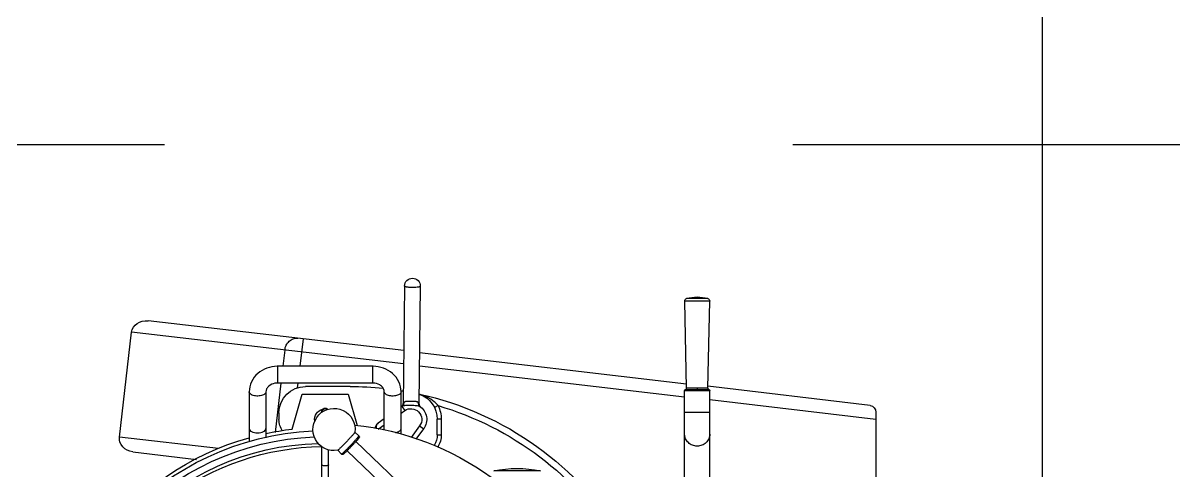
# Model space of a CAD drawing. Header units: millimetres. Extents: x 12325263 to 13848842, y -1463133 to 573208.
# Drawn here: x 12575274 to 12576147, y -836542 to -836202 of the extents above; entities that cross this region are included whole.
import ezdxf
from ezdxf.xclip import XClip

# ---------------------------------------------------------------- set-up
doc = ezdxf.new("R2010")
doc.units = ezdxf.units.MM
doc.header["$LTSCALE"] = 1000
doc.header["$XCLIPFRAME"] = 0
for name, color, linetype in [('A-WALL', 5, 'Continuous'), ('fur202301', 252, 'Continuous'), ('WALL', 5, 'Continuous'), ('WALL-SHATCH', 8, 'Continuous'), ('建筑-楼板开洞', 251, 'Continuous')]:
    doc.layers.add(name, color=color, linetype=linetype)

# ---------------------------------------------------------------- blocks, each defined once
blk = doc.blocks.new('adgshg13-A$C7F010FC0')
at = {"layer": 'WALL-SHATCH'}
h = blk.add_hatch(color=256, dxfattribs=at)
h.dxf.hatch_style = 1
h.paths.add_polyline_path([(-60384.17, -16880.9), (-763.16, 197.48), (12587.62, -13153.3), (12587.62, -157996.02), (-162964.85, -188820.43), (-171262.38, -180522.9), (-171262.38, -31310.9), (-150707.19, -10755.71), (-131860.08, -7980.9), (-99162.38, -7980.9), (-99162.38, -4980.9), (-76620.43, -4980.9), (-70107.65, -16880.9)], flags=16)
h.paths.add_polyline_path([(-60091.23, -16380.9), (-646.88, 646.88), (12987.62, -12987.62), (12987.62, -158331.9), (-163100.58, -189250.38), (-171662.38, -180688.59), (-171662.38, -31145.21), (-150777.9, -10260.73), (-131896.69, -7480.9), (-99562.38, -7480.9), (-99562.38, -4580.9), (-76365.55, -4580.9), (-69907.51, -16380.9)])
blk = doc.blocks.new('A$C4C7A72D3')
at = {"layer": 'WALL', "color": 1}
blk.add_blockref('adgshg13-A$C7F010FC0', (210433.01, 205503.57), dxfattribs=at)
blk = doc.blocks.new('asdgag2019061814540468187')
at = {"color": 2}
for p, q in [((548.61, 0), (101.35, 0)), ((543, 0), (557.96, -126)), ((553.58, -4.42), (568.19, -127.45)), ((450.98, -126), (564.78, -126)), ((548.5, -145), (548.5, -126)), ((564.78, -126), (564.78, -145)), ((565.75, -144.26), (565.75, -126.74)), ((566.74, -127.48), (632.73, -126.03)), ((566.74, -127.48), (566.74, -143.52)), ((632.73, -126.03), (632.73, -144.97)), ((634.7, -127.5), (634.7, -143.5)), ((566.74, -135.51), (565.75, -135.51)), ((450.98, -145), (564.78, -145)), ((583.67, -346.04), (560.18, -145)), ((566.74, -143.52), (632.73, -144.97)), ((593.73, -345.92), (570.08, -143.59)), ((504.01, -254.34), (504.01, -289.66)), ((543.18, -329.5), (531.44, -329.5)), ((531.44, -332.5), (531.44, -329.5)), ((543.18, -329.5), (543.18, -332.5)), ((531.44, -332.5), (543.18, -332.5)), ((553.48, -331.93), (552.14, -334.62)), ((526.23, -394.26), (477.39, -343.16)), ((528.12, -348.5), (535.9, -342.81)), ((538.13, -345.86), (529.41, -352.24)), ((538.13, -345.86), (535.9, -342.81)), ((554.91, -346.36), (554.72, -346.36)), ((554.91, -346.36), (555.1, -346.45)), ((554.91, -346.36), (554.91, -346.36)), ((643.9, -345.35), (554.92, -346.36)), ((519.37, -400.83), (470.52, -349.72)), ((547.82, -359.94), (549.73, -357.2)), ((552.82, -359.36), (549.73, -357.2)), ((644.04, -357.35), (555.06, -358.36)), ((532.05, -359.94), (563.93, -359.94)), ((552.82, -359.36), (552.42, -359.94)), ((555.05, -358.36), (555.05, -358.36)), ((585.07, -358.02), (609.17, -564.19)), ((595.13, -357.91), (617.76, -551.56)), ((534.79, -372.64), (563.93, -372.64)), ((535.73, -377.28), (538.97, -372.64)), ((543.57, -372.64), (540.3, -377.34)), ((570.57, -381.29), (583.27, -381.29)), ((570.57, -381.29), (570.57, -453.71)), ((583.27, -381.29), (583.27, -453.71)), ((533.38, -394.87), (530.54, -391.89)), ((533.37, -394.87), (533.38, -394.87)), ((562.18, -400), (538.35, -393.25)), ((562.18, -435), (562.18, -400)), ((567.98, -398.5), (567.98, -432.5)), ((519.65, -408), (516.8, -405.02)), ((519.64, -407.99), (519.65, -407.98)), ((483.73, -415), (520, -415)), ((483.47, -420), (522.41, -420)), ((548.45, -420), (549.04, -420)), ((535.7, -442.5), (562.18, -435)), ((583.27, -436.43), (604.02, -434)), ((567, -438.33), (570.57, -437.91)), ((570.57, -450.99), (533.22, -455.36)), ((547.98, -452.5), (542.98, -452.5)), ((595.6, -448.07), (583.27, -449.51)), ((583.27, -453.71), (570.57, -453.71)), ((563.93, -462.36), (529.07, -462.36)), ((563.93, -475.06), (526.31, -475.06)), ((520.93, -498.31), (529.71, -573.48)), ((518.44, -563.17), (512.81, -515.02)), ((529.71, -573.48), (609.17, -564.19))]:
    blk.add_line(p, q, dxfattribs=at)
for points in [[(566.74, -127.48), (566.49, -127.45), (566.12, -127.28), (565.85, -126.98), (565.75, -126.74)], [(565.75, -144.26), (565.81, -144.1), (566.07, -143.76), (566.45, -143.56), (566.74, -143.52)], [(552.78, -345.51), (552.7, -345.42), (552.62, -345.34), (552.56, -345.27), (552.52, -345.22), (552.5, -345.2), (552.5, -345.19)], [(554.72, -346.36), (554.54, -346.34), (554.37, -346.32), (554.2, -346.29), (554.03, -346.24), (553.88, -346.19), (553.73, -346.13), (553.58, -346.07), (553.45, -346), (553.32, -345.93), (553.19, -345.85), (553.08, -345.76), (552.97, -345.68), (552.87, -345.59), (552.78, -345.51)], [(552.71, -359.53), (552.73, -359.5), (552.8, -359.41), (552.9, -359.3)], [(552.9, -359.3), (553.02, -359.19), (553.15, -359.07)], [(553.15, -359.07), (553.29, -358.96), (553.44, -358.85), (553.6, -358.75), (553.77, -358.66), (553.95, -358.58), (554.14, -358.51), (554.34, -358.46), (554.55, -358.41), (554.77, -358.38)], [(554.77, -358.38), (555, -358.36), (555.05, -358.36)]]:
    blk.add_lwpolyline(points, dxfattribs=at)
for centre, radius, start, end in [((548.61, -5), 5, 6.66658, 90), ((564.78, -127), 1, 15.1277, 90), ((632.77, -128.03), 2, 15.46737, 91.25526), ((605.78, -135.5), 30, 344.54033, 15.45967), ((564.78, -144), 1, 270, 344.91229), ((632.77, -142.97), 2, 268.74474, 344.53263), ((324.98, -398.5), 243, 12.41761, 58.7458), ((324.98, -398.5), 238, 16.24165, 58.03327), ((425.98, -272), 80, 347.28817, 12.71183), ((324.98, -417.5), 215, 6.00178, 35.80942), ((531.44, -347.5), 18, 90, 121.20668), ((543.18, -352.5), 23, 63.40258, 90), ((531.44, -347.5), 15, 90, 122.37807), ((543.18, -352.5), 20, 18.27375, 90), ((542.98, -352.5), 12, 33.25934, 126.18098), ((542.98, -352.5), 8.22, 325.12692, 126.18098), ((643.97, -351.35), 6, 270.65395, 90.65395), ((542.98, -352.5), 12, 325.12692, 328.04856), ((324.98, -398.5), 243, 9.11265, 9.53774), ((324.98, -398.5), 243, 0, 5.92916), ((536.2, -374.48), 5, 269.72887, 325.12692), ((537.72, -375.54), 3.14, 320.63412, 325.1085), ((559.83, -381.29), 23.44, 0.00002, 0.23732), ((529.8, -392.6), 1.02, 43.77563, 88.80982), ((535.41, -410.74), 16, 170.13043, 97.28015), ((517.54, -404.32), 1.02, 178.60003, 223.63543), ((324.98, -417.5), 209.5, 180.27428, 357.48903), ((324.98, -417.5), 205, 180.28163, 357.74536), ((324.98, -417.5), 200, 180.28863, 358.57123), ((549.12, -417.5), 2.5, 270, 51.62369), ((542.98, -417.5), 8, 13.61322, 14.81255), ((324.98, -417.5), 197.5, 323.22389, 359.27202), ((542.98, -417.5), 8, 261.69602, 346.38678), ((548.59, -417.75), 2.25, 270.05349, 281.17368), ((547.98, -432.5), 20, 270, 0), ((324.98, -417.5), 212.2, 347.75612, 353.23408), ((542.98, -437.5), 15, 234.45072, 270), ((559.83, -453.71), 23.44, 359.7623, 359.99998), ((324.98, -417.5), 212.2, 195.75256, 344.24744)]:
    blk.add_arc(centre, radius, start, end, dxfattribs=at)
for centre, start_param, end_param in [((607.83, -552.72), 3.141593, 4.712389), ((528.37, -562.01), -4.712389, -3.141593)]:
    blk.add_ellipse(centre, major_axis=(-1.34, 11.47), ratio=0.866025, start_param=start_param, end_param=end_param, dxfattribs=at)
for points, knots in [([(531.85, -126), (530.68, -126), (528.28, -126.5), (525.27, -128.64), (523.28, -131.79), (522.82, -134.27), (522.82, -135.5)], [0, 0, 0, 0, 0.244178, 0.491807, 0.744222, 1, 1, 1, 1]), ([(522.82, -135.5), (522.82, -136.73), (523.28, -139.21), (525.27, -142.36), (528.28, -144.5), (530.68, -145), (531.85, -145)], [0, 0, 0, 0, 0.255778, 0.508193, 0.755822, 1, 1, 1, 1]), ([(553.48, -331.93), (554.55, -332.83), (558.52, -336.88), (561.1, -342.17), (562.24, -346.26)], [0, 0, 0, 0, 0.247011, 1, 1, 1, 1]), ([(553.16, -358.85), (553.36, -358.53), (553.62, -357.67), (553.76, -356.18), (553.79, -354.37), (553.79, -352.37), (553.75, -350.38), (553.67, -348.57), (553.5, -347.09), (553.22, -346.23), (553.01, -345.92)], [0, 0, 0, 0, 0.0855, 0.201379, 0.343171, 0.499959, 0.657515, 0.799518, 0.914144, 1, 1, 1, 1]), ([(555.78, -346.97), (555.26, -347.07), (554.17, -347.02), (553.29, -346.34), (553.01, -345.92)], [0, 0, 0, 0, 0.516447, 1, 1, 1, 1]), ([(555.1, -346.45), (555.14, -346.48), (555.38, -346.64), (555.61, -346.81), (555.78, -346.97)], [0, 0, 0, 0, 0.188139, 1, 1, 1, 1]), ([(555.78, -346.97), (555.91, -347.08), (556.15, -347.35), (556.38, -347.86), (556.51, -348.47), (556.59, -349.41), (556.59, -350.71), (556.58, -352.07), (556.59, -353.18), (556.63, -354.25), (556.67, -355.27), (556.61, -356.22), (556.49, -356.83), (556.26, -357.34), (556.03, -357.63), (555.91, -357.74)], [0, 0, 0, 0, 0.046336, 0.095579, 0.15031, 0.211476, 0.349688, 0.499706, 0.575469, 0.649796, 0.788091, 0.849304, 0.904207, 0.953623, 1, 1, 1, 1]), ([(643.73, -345.44), (643.65, -345.52), (643.51, -345.78), (643.35, -346.27), (643.21, -346.93), (643.05, -348.07), (642.93, -349.74), (642.92, -351.85), (643.02, -353.61), (643.17, -354.91), (643.3, -355.73), (643.46, -356.4), (643.61, -356.85), (643.74, -357.11), (643.85, -357.27), (643.97, -357.35), (644.04, -357.35)], [0, 0, 0, 0, 0.028133, 0.070047, 0.125343, 0.192577, 0.354112, 0.533817, 0.707985, 0.785732, 0.853794, 0.910055, 0.953002, 0.969296, 0.982241, 1, 1, 1, 1]), ([(643.9, -345.35), (643.89, -345.35), (643.82, -345.36), (643.76, -345.4), (643.73, -345.44)], [0, 0, 0, 0, 0.223035, 1, 1, 1, 1]), ([(553.16, -358.85), (553.43, -358.43), (554.29, -357.73), (555.38, -357.65), (555.91, -357.74)], [0, 0, 0, 0, 0.483553, 1, 1, 1, 1]), ([(533.07, -364.2), (533.17, -363.61), (533.42, -362.65), (533.97, -361.44), (534.58, -360.61), (535.28, -360.07), (535.82, -359.94), (536.07, -359.94)], [0, 0, 0, 0, 0.320092, 0.531435, 0.712843, 0.865784, 1, 1, 1, 1]), ([(555.05, -358.36), (555.04, -358.36), (555.03, -358.36), (555.02, -358.34), (555.03, -358.31), (555.05, -358.29), (555.05, -358.28)], [0, 0, 0, 0, 0.16603, 0.323956, 0.590281, 1, 1, 1, 1]), ([(555.91, -357.74), (555.81, -357.83), (555.62, -357.99), (555.37, -358.18), (555.19, -358.3), (555.09, -358.36), (555.05, -358.36)], [0, 0, 0, 0, 0.379103, 0.682224, 0.892044, 1, 1, 1, 1]), ([(563.93, -359.94), (563.49, -359.94), (562.79, -360.27), (562.12, -361.02), (561.25, -362.49), (560.78, -364.55), (560.72, -366.9), (560.94, -368.68), (561.4, -370.26), (562.06, -371.53), (562.9, -372.4), (563.61, -372.64), (563.93, -372.64)], [0, 0, 0, 0, 0.085457, 0.137969, 0.198383, 0.418296, 0.539956, 0.658995, 0.768025, 0.86141, 0.937195, 1, 1, 1, 1]), ([(563.93, -359.94), (566.54, -359.94), (571.88, -361.16), (576.17, -364.51), (577.92, -366.52)], [0, 0, 0, 0, 0.495731, 1, 1, 1, 1]), ([(563.93, -372.64), (564.69, -372.64), (566.38, -373.05), (567.72, -374.15), (568.32, -374.84)], [0, 0, 0, 0, 0.455946, 1, 1, 1, 1]), ([(568.32, -374.84), (568.66, -375.24), (570, -377.13), (570.57, -379.51), (570.57, -381.29)], [0, 0, 0, 0, 0.231173, 1, 1, 1, 1]), ([(577.92, -366.52), (579.63, -368.5), (582.34, -373.2), (583.26, -378.52), (583.27, -381.19)], [0, 0, 0, 0, 0.495472, 1, 1, 1, 1]), ([(539.35, -378.23), (538.89, -378.52), (537.76, -378.88), (536.59, -378.79), (536.01, -378.65)], [0, 0, 0, 0, 0.476791, 1, 1, 1, 1]), ([(540.15, -377.53), (540.1, -377.6), (539.86, -377.86), (539.58, -378.09), (539.35, -378.23)], [0, 0, 0, 0, 0.242201, 1, 1, 1, 1]), ([(529.82, -391.58), (529.39, -391.57), (528.49, -392.27), (527.74, -392.91), (527.3, -393.3)], [0, 0, 0, 0, 0.421246, 1, 1, 1, 1]), ([(528.47, -393.54), (528.62, -393.4), (528.9, -393.16), (529.29, -392.82), (529.64, -392.52), (529.93, -392.29), (530.17, -392.1), (530.34, -391.98), (530.45, -391.91), (530.51, -391.89), (530.53, -391.89), (530.54, -391.89)], [0, 0, 0, 0, 0.223614, 0.421835, 0.592792, 0.735019, 0.847269, 0.928653, 0.978801, 0.992503, 1, 1, 1, 1]), ([(527.3, -393.3), (526.8, -393.75), (525.72, -394.72), (524.04, -396.29), (522.27, -397.97), (520.81, -399.39), (519.71, -400.48), (518.98, -401.22), (518.33, -401.88), (517.78, -402.45), (517.34, -402.93), (517.04, -403.27), (516.85, -403.51), (516.72, -403.68), (516.58, -403.93), (516.53, -404.15), (516.52, -404.29)], [0, 0, 0, 0, 0.129352, 0.28191, 0.444636, 0.603465, 0.677074, 0.744676, 0.804867, 0.856467, 0.89864, 0.931256, 0.944489, 0.956901, 0.972294, 1, 1, 1, 1]), ([(516.8, -405.02), (516.79, -405.01), (516.81, -404.96), (516.85, -404.9), (516.93, -404.79), (517.04, -404.65), (517.19, -404.47), (517.38, -404.26), (517.6, -404.01), (517.96, -403.63), (518.48, -403.08), (519.2, -402.35), (520.01, -401.53), (520.91, -400.64), (521.86, -399.71), (523.19, -398.43), (524.84, -396.86), (526.71, -395.11), (527.91, -394.03), (528.47, -393.54)], [0, 0, 0, 0, 0.002257, 0.007304, 0.015414, 0.026599, 0.040819, 0.058003, 0.078062, 0.100888, 0.154333, 0.217169, 0.288017, 0.365319, 0.447373, 0.532371, 0.703687, 0.864252, 1, 1, 1, 1]), ([(531.32, -396.52), (530.77, -397), (529.6, -398.06), (527.77, -399.76), (526.16, -401.29), (524.85, -402.55), (523.91, -403.47), (523.02, -404.35), (522.21, -405.16), (521.49, -405.9), (520.87, -406.54), (520.43, -407.01), (520.14, -407.33), (519.98, -407.52), (519.84, -407.69), (519.74, -407.81), (519.68, -407.91), (519.65, -407.96), (519.65, -407.98)], [0, 0, 0, 0, 0.132748, 0.289582, 0.45733, 0.540897, 0.621901, 0.698631, 0.76947, 0.832922, 0.887653, 0.932515, 0.950945, 0.966576, 0.979334, 0.989161, 0.996033, 1, 1, 1, 1]), ([(533.37, -394.87), (533.35, -394.87), (533.33, -394.88), (533.25, -394.92), (533.13, -395), (532.95, -395.13), (532.71, -395.32), (532.43, -395.56), (532.1, -395.84), (531.72, -396.16), (531.45, -396.39), (531.32, -396.52)], [0, 0, 0, 0, 0.013036, 0.032675, 0.092473, 0.179712, 0.293891, 0.434181, 0.599511, 0.788647, 1, 1, 1, 1]), ([(508.63, -415), (508.51, -415), (508.32, -415.16), (508.17, -415.44), (508, -415.89), (507.87, -416.58), (507.83, -417.18), (507.83, -417.5)], [0, 0, 0, 0, 0.131231, 0.229198, 0.350399, 0.651739, 1, 1, 1, 1]), ([(507.83, -417.5), (507.83, -417.82), (507.87, -418.42), (508, -419.11), (508.17, -419.56), (508.32, -419.84), (508.51, -420), (508.63, -420)], [0, 0, 0, 0, 0.348261, 0.649601, 0.770802, 0.868769, 1, 1, 1, 1]), ([(550.96, -417.5), (550.96, -418.06), (550.59, -419.21), (549.56, -419.85), (549.03, -419.96)], [0, 0, 0, 0, 0.508391, 1, 1, 1, 1]), ([(595.6, -448.07), (596.89, -447.92), (599.38, -447.19), (601.49, -445.65), (602.33, -444.73)], [0, 0, 0, 0, 0.50883, 1, 1, 1, 1]), ([(602.33, -444.73), (603.13, -443.85), (604.39, -441.82), (604.66, -439.43), (604.53, -438.3)], [0, 0, 0, 0, 0.51067, 1, 1, 1, 1]), ([(568.32, -460.16), (567.72, -460.85), (566.38, -461.95), (564.69, -462.36), (563.93, -462.36)], [0, 0, 0, 0, 0.544055, 1, 1, 1, 1]), ([(570.57, -453.71), (570.57, -454.33), (570.38, -456.63), (569.42, -458.89), (568.32, -460.16)], [0, 0, 0, 0, 0.267125, 1, 1, 1, 1]), ([(583.27, -453.81), (583.26, -456.48), (582.34, -461.8), (579.63, -466.5), (577.92, -468.48)], [0, 0, 0, 0, 0.504531, 1, 1, 1, 1]), ([(532.89, -468.71), (532.89, -467.9), (533.03, -466.36), (533.68, -464.33), (534.63, -462.84), (535.63, -462.36), (536.07, -462.36)], [0, 0, 0, 0, 0.319638, 0.603842, 0.828843, 1, 1, 1, 1]), ([(536.07, -475.06), (535.63, -475.06), (534.63, -474.59), (533.68, -473.1), (533.03, -471.07), (532.89, -469.53), (532.89, -468.71)], [0, 0, 0, 0, 0.171157, 0.396158, 0.680362, 1, 1, 1, 1]), ([(563.93, -462.36), (563.49, -462.36), (562.79, -462.69), (562.12, -463.45), (561.25, -464.92), (560.78, -466.97), (560.72, -469.32), (560.94, -471.1), (561.4, -472.69), (562.06, -473.95), (562.9, -474.83), (563.61, -475.06), (563.93, -475.06)], [0, 0, 0, 0, 0.085457, 0.137969, 0.198383, 0.418296, 0.539956, 0.658995, 0.768025, 0.86141, 0.937195, 1, 1, 1, 1]), ([(577.92, -468.48), (576.17, -470.49), (571.88, -473.84), (566.54, -475.06), (563.93, -475.06)], [0, 0, 0, 0, 0.504267, 1, 1, 1, 1])]:
    blk.add_open_spline(points, degree=3, knots=knots, dxfattribs=at)
for points in [[(550.52, -416.05), (550.8, -416.47), (550.96, -416.99), (550.96, -417.5)], [(521.31, -420), (521.64, -420), (521.97, -419.93), (522.26, -419.79)]]:
    blk.add_open_spline(points, degree=3, dxfattribs=at)
blk = doc.blocks.new('sdfgsdffhg')
at = {"layer": 'fur202301', "xscale": -1, "rotation": 270}
blk.add_blockref('asdgag2019061814540468187', (-5162.96, 37011.08), dxfattribs=at)

msp = doc.modelspace()

# ---------------------------------------------------------------- block references
ref = msp.add_blockref('A$C4C7A72D3', (12385714.85, -906209.52), dxfattribs=dict(rotation=350.041249254255))
XClip(ref).set_block_clipping_path([(223442.8584877662, 85923.1187333744), (220542.7961432356, 85923.1422391906), (220542.8579492103, 89292.823275506), (211526.9150355905, 89292.8101311298), (210631.4331447985, 94392.8080583527), (206113.3685902953, 94392.8025418455), (206001.4315187763, 95030.3127344656), (204376.2826588508, 94744.9613686837), (203364.4570056833, 100506.9030052917), (197947.3947122637, 99555.7482674252), (192482.3428474721, 130679.4765393781), (190118.7804593667, 130264.4504016289), (191623.4071957469, 121695.6427078634), (177046.6486519482, 119136.2011700841), (175707.6223907359, 126760.8483765714), (173902.988371335, 128026.4039125028), (169528.3854461554, 127258.2903269802), (169070.0967394859, 129868.3614864857), (163308.2517458182, 128856.6693391807), (163766.52659606, 126246.6171700556), (159679.1795131005, 125528.9180921423), (170669.6888374612, 62935.797914044), (167222.1989369914, 62330.4650948944), (167939.7759490944, 58243.6808593175), (171386.9528796654, 58848.2912487988), (172857.0656793863, 50477.0032648193), (165962.5026008021, 49266.4230898353), (168037.7813034765, 37447.1796448426), (140649.9584970828, 32638.2390106404), (115387.9799239188, 28202.5781787895), (95598.7254695911, 140907.4332163476), (226939.476109907, 163968.8668500402), (240128.6952811591, 88852.8973128139)])

# ---------------------------------------------------------------- next in the draw order: hatches: boundary and pattern name
at = {"layer": '建筑-楼板开洞'}
h = msp.add_hatch(dxfattribs=at)
h.set_pattern_fill('DASH', color=256, scale=500)
h.set_pattern_definition([(0, (0, 0), (476.25, 476.25), [476.25, -476.25])])
h.paths.add_polyline_path([(12597696.74, -842386.79), (12590696.81, -842386.9), (12590697.07, -843986.79), (12595796.81, -843986.85), (12595797.07, -849736.85), (12588796.81, -849736.79), (12588796.81, -851936.79), (12564896.81, -851936.79), (12564896.81, -816186.79), (12568846.81, -816186.79), (12568846.81, -816040), (12568846.81, -807536.79), (12574696.83, -807536.8), (12574696.77, -810386.79), (12575896.81, -810386.79), (12579055.23, -810386.78), (12580496.91, -811828.21), (12580696.91, -819086.85), (12595696.92, -819086.72), (12595696.9, -812786.79), (12597696.66, -812786.79)])

# ---------------------------------------------------------------- next in the draw order: block references
msp.add_blockref('sdfgsdffhg', (12581083.9, -874056.8, 0))

# ---------------------------------------------------------------- next in the draw order: linework, layer by layer
at = {"layer": 'A-WALL'}
msp.add_line((12576046.81, -834136.79), (12576046.81, -836611.79), dxfattribs=at)

doc.saveas('drawing.dxf')
